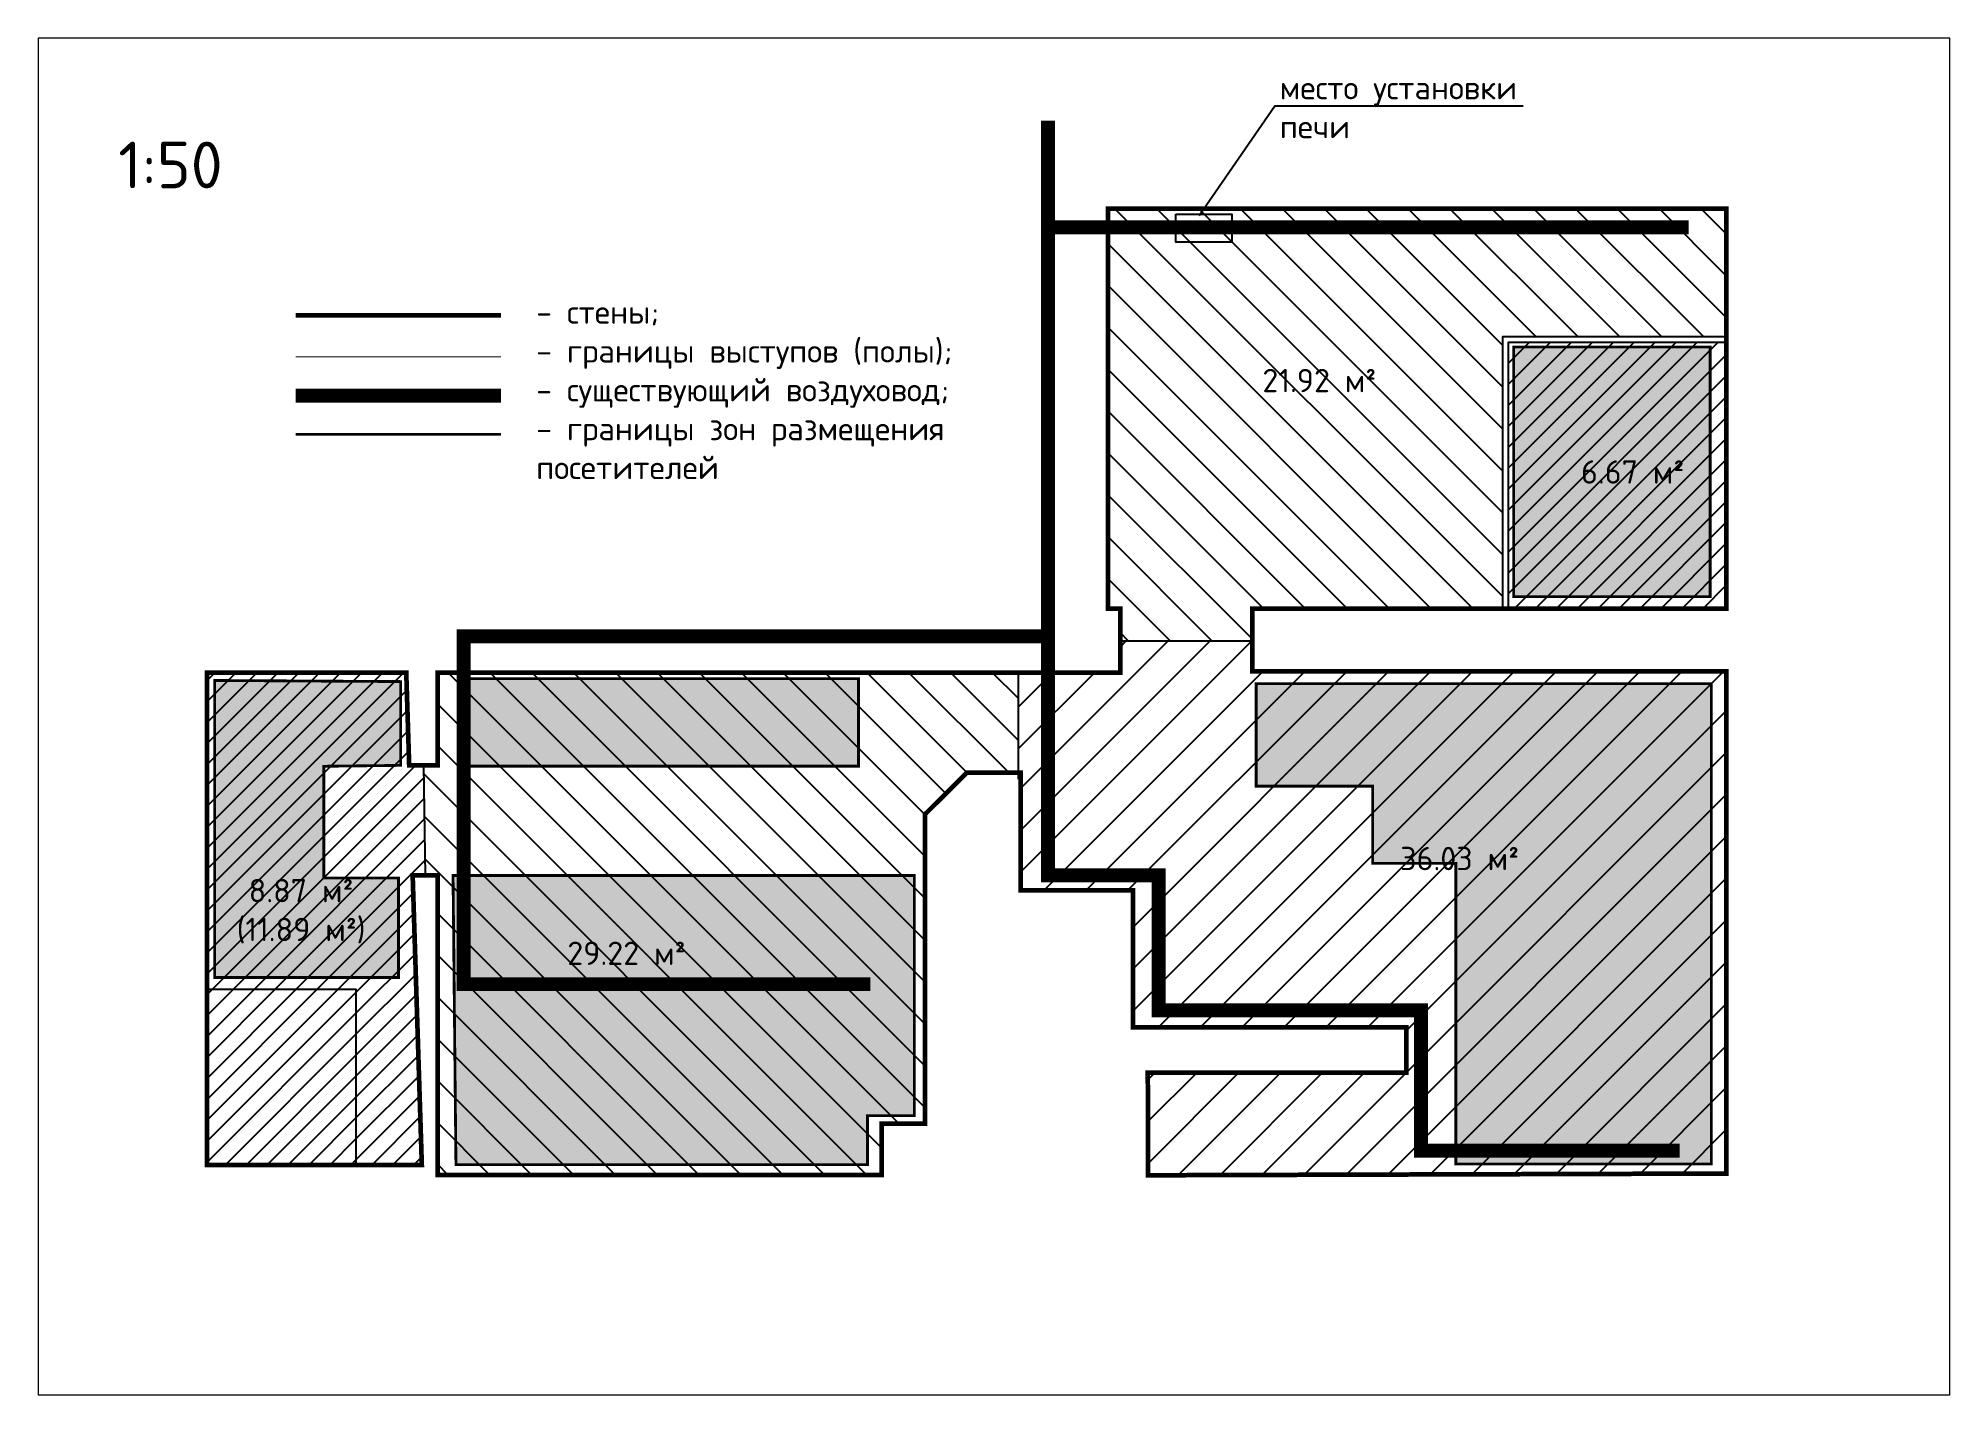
# Paper-space layout '1_50_Подробно' of a CAD drawing. Header units: metres, sheet in millimetres. Extents: x 3 to 413, y 1 to 292.
# The model-space entities are those that its viewports show. They can reach past a viewport. Long polylines and large blocks are cut down to what shows.
import ezdxf

# ---------------------------------------------------------------- set-up
doc = ezdxf.new("R2010")
doc.units = ezdxf.units.M
doc.linetypes.add('DASHED2', pattern=[0.375, 0.25, -0.125])
doc.layers.add('Пвышенные', color=142, linetype='Continuous')
doc.layers.add('Стены', color=230, linetype='Continuous')
doc.styles.add('Роман', font='isocpeur.ttf', dxfattribs={"height": 100})
pattern_1 = [(135, (-32.24, 1192.48), (-224.5064, -224.5064), [])]
pattern_2 = [(45, (-32.24, 1192.48), (-112.2532, 112.2532), [])]

msp = doc.modelspace()

# ---------------------------------------------------------------- hatches: boundary and pattern name
at = {"true_color": 0xfecc66}
h = msp.add_hatch(dxfattribs=at)
h.set_pattern_fill('ANSI31', color=31, scale=100, angle=90)
h.set_pattern_definition(pattern_1)
h.paths.add_polyline_path([(126351.3109, -25414.9102), (128747.3109, -25414.9102), (128747.3109, -24044.9102), (122118.3109, -24044.9102), (122118.3109, -28333.9102), (122250.3109, -28333.9102), (122250.3109, -28676.7656), (123665.3109, -28676.7656), (123665.3109, -28333.9102), (126351.3109, -28333.9102)])
at = {"true_color": 0xfecc66, "transparency": 33554508}
h = msp.add_hatch(color=31, dxfattribs=at)
h.dxf.hatch_style = 1
h.paths.add_polyline_path([(114533.8199, -29114.4561), (112539.5528, -29102.7308), (112539.5528, -32288.0912), (114510.5639, -32288.0912), (114510.5639, -31220.075), (113708.9134, -31220.075), (113708.9134, -30022.737), (114533.8199, -30013.094)])
h.paths.add_polyline_path([(119441.9757, -29083.2154), (115209.3075, -29083.2154), (115209.3075, -30021.4104), (119441.9757, -30021.4104)])
h.paths.add_polyline_path([(120040.5327, -31193.3548), (115094.7767, -31193.3548), (115126.0863, -34295.6529), (119538.2735, -34295.6529), (119538.2735, -33769.8292), (120040.5327, -33769.8292)])
h.paths.add_polyline_path([(128585.7183, -29136.5723), (123706.4495, -29136.5723), (123706.4495, -30236.1092), (124955.048, -30236.1092), (124955.048, -31063.7271), (125846.6772, -31063.7271), (125846.6772, -34287.8574), (128585.7183, -34287.8574)])
h.paths.add_polyline_path([(128573.4568, -25526.8844), (126466.2557, -25526.8844), (126466.2557, -28204.4403), (128573.4568, -28204.4403)])
at = {"true_color": 0xfecc66}
h = msp.add_hatch(dxfattribs=at)
h.set_pattern_fill('ANSI31', color=31, scale=50)
h.set_pattern_definition(pattern_2)
h.paths.add_polyline_path([(128747.3109, -25474.9102), (126411.3109, -25474.9102), (126411.3109, -28333.9102), (128747.3109, -28333.9102)], flags=17)
h = msp.add_hatch(dxfattribs=at)
h.set_pattern_fill('ANSI31', color=31, scale=100)
h.set_pattern_definition([(45, (-32.24, 1192.48), (-224.5064, 224.5064), [])])
h.paths.add_polyline_path([(128747.3109, -29003.9102), (123665.3109, -29003.9102), (123665.3109, -28676.7656), (122250.3109, -28676.7656), (122250.3109, -29019.621), (121154.0734, -29019.621), (121154.0734, -30092.9102), (121181.3109, -30092.9102), (121181.3109, -31352.9102), (122387.3109, -31352.9102), (122387.3109, -32820.9102), (125317.3109, -32820.9102), (125317.3109, -33306.9102), (122544.3109, -33306.9102), (122547.0059, -34408.453), (128747.3109, -34389.9102)])
h = msp.add_hatch(dxfattribs=at)
h.set_pattern_fill('ANSI31', color=31, scale=50)
h.set_pattern_definition(pattern_2)
h.paths.add_polyline_path([(114777.478, -30013.094), (114624.645, -30013.094), (114593.2167, -29019.621), (112457.2167, -29019.621), (112457.2167, -32416.621), (114057.2167, -32416.621), (114057.2167, -34298.621), (114760.2167, -34298.621), (114661.9823, -31193.3548), (114796.1466, -31193.3548)])
h = msp.add_hatch(dxfattribs=at)
h.set_pattern_fill('ANSI31', color=31, scale=100, angle=90)
h.set_pattern_definition(pattern_1)
h.paths.add_polyline_path([(120155.3109, -30537.621), (120603.3109, -30092.9102), (121154.0734, -30092.9102), (121154.0734, -29019.621), (114930.3109, -29019.621), (114930.3109, -30013.094), (114777.478, -30013.094), (114796.1466, -31193.3548), (114930.3109, -31193.3548), (114930.3109, -34405.621), (119689.3109, -34405.621), (119689.3109, -33855.621), (120155.3109, -33855.621)])
h = msp.add_hatch(dxfattribs=at)
h.set_pattern_fill('ANSI31', color=31, scale=50)
h.set_pattern_definition(pattern_2)
h.paths.add_polyline_path([(114057.2167, -32416.621), (112457.2167, -32416.621), (112457.2167, -34298.621), (114057.2167, -34298.621)], flags=17)

# ---------------------------------------------------------------- linework, layer by layer
at = {"flags": 128}
for points in [[(126568.5195, -22945.3297), (123906.1421, -22945.3297), (123095.7032, -24120.9633)], [(122250.3109, -28676.7656), (123665.3109, -28676.7656)], [(121154.0734, -29019.621), (121154.0734, -30159.9851)], [(114777.478, -30013.094), (114796.1466, -31193.3548)]]:
    msp.add_lwpolyline(points, dxfattribs=at)
at = {"transparency": 33554559, "const_width": 150, "flags": 128}
for points in [[(121472.6024, -23100.144), (121472.6024, -31192.7538), (122661.1063, -31192.7538), (122661.1063, -32639.207), (125473.262, -32639.207), (125473.262, -34145.8437), (128247.8113, -34145.8437)], [(121472.6024, -24243.397), (128342.5289, -24243.397)], [(115607.4779, -26047.7228), (113407.4779, -26047.7228)], [(121472.6024, -28628.7851), (115209.3075, -28628.7851), (115209.3075, -32359.1278), (119570.5985, -32359.1278)]]:
    msp.add_lwpolyline(points, dxfattribs=at)
msp.add_lwpolyline([(122845.0592, -24102.7948), (123445.0592, -24102.7948), (123445.0592, -24402.7948), (122845.0592, -24402.7948)], close=True)
at = {"color": 181, "linetype": 'DASHED2', "ltscale": 15, "const_width": 30, "flags": 128}
for points in [[(126466.2557, -25526.8844), (128573.4568, -25526.8844), (128573.4568, -28204.4403), (126466.2557, -28204.4403)], [(123706.4495, -29136.5723), (123706.4495, -30236.1092), (124955.048, -30236.1092), (124955.048, -31063.7271), (125846.6772, -31063.7271), (125846.6772, -34287.8574), (128585.7183, -34287.8574), (128585.7183, -29136.5723)]]:
    msp.add_lwpolyline(points, close=True, dxfattribs=at)
for points in [[(115607.4779, -26463.6244), (113407.4779, -26463.6244)], [(112539.5528, -29102.7308), (112539.5528, -32288.0912), (114510.5639, -32288.0912), (114510.5639, -31220.075), (113708.9134, -31220.075), (113708.9134, -30022.737), (114533.8199, -30013.094), (114533.8199, -29114.4561), (112539.5528, -29102.7308)], [(115209.3075, -29083.2154), (115209.3075, -30021.4104), (119441.9757, -30021.4104), (119441.9757, -29083.2154), (115209.3075, -29083.2154)], [(115094.7767, -31193.3548), (120040.5327, -31193.3548), (120040.5327, -33769.8292), (119538.2735, -33769.8292), (119538.2735, -34295.6529), (115126.0863, -34295.6529), (115094.7767, -31193.3548)]]:
    msp.add_lwpolyline(points, dxfattribs=at)
at = {"color": 252, "true_color": 0x939598, "flags": 128}
msp.add_lwpolyline([(114057.2167, -34298.621), (114057.2167, -32416.621), (112457.2167, -32416.621)], dxfattribs=at)
at = {"layer": 'Пвышенные', "const_width": 10, "flags": 128}
msp.add_lwpolyline([(115607.4779, -25631.8213), (113407.4779, -25631.8213)], dxfattribs=at)
at = {"layer": 'Стены', "const_width": 50, "flags": 128}
for points in [[(120603.3109, -30092.9102), (121181.3109, -30092.9102), (121181.3109, -31352.9102), (122387.3109, -31352.9102), (122387.3109, -32820.9102), (125317.3109, -32820.9102), (125317.3109, -33306.9102), (122544.3109, -33306.9102), (122547.0059, -34408.453), (128747.3109, -34389.9102), (128747.3109, -29003.9102), (123665.3109, -29003.9102), (123665.3109, -28333.9102), (128747.3109, -28333.9102), (128747.3109, -24044.9102), (122118.3109, -24044.9102), (122118.3109, -28333.9102), (122250.3109, -28333.9102), (122250.3109, -29019.621), (114930.3109, -29019.621), (114930.3109, -30013.094), (114624.645, -30013.094), (114593.2167, -29019.621), (112457.2167, -29019.621), (112457.2167, -34298.621), (114760.2167, -34298.621), (114661.9823, -31193.3548), (114930.3109, -31193.3548), (114930.3109, -34405.621), (119689.3109, -34405.621), (119689.3109, -33855.621), (120155.3109, -33855.621), (120155.3109, -30537.621), (120603.3109, -30092.9102)], [(115607.4779, -25189.0743), (113407.4779, -25189.0743)]]:
    msp.add_lwpolyline(points, dxfattribs=at)
at = {"layer": 'Стены', "flags": 128}
for points in [[(126351.3109, -28333.9102), (126351.3109, -25414.9102), (128747.3109, -25414.9102)], [(126411.3109, -28333.9102), (126411.3109, -25474.9102), (128747.3109, -25474.9102)]]:
    msp.add_lwpolyline(points, dxfattribs=at)

# ---------------------------------------------------------------- texts
at = {"char_height": 250, "style": 'Роман'}
for s, width, insert, attachment_point in [('место установки печи', 3187.493934, (123958.8286, -22954.9446), 4), ('- стены;\\P- границы выступов (полы);\\P- существующий воздуховод;\\P- границы зон размещения посетителей', 4664.383449, (115986.3849, -25985.6173), 4), ('21.92 м²', 1653.956564, (124383.4746, -25886.7015), 5), ('6.67 м²', 1653.956564, (127743.1224, -26866.7369), 5), ('36.03 м²', 1653.956564, (125887.8044, -31012.1072), 5), ('8.87 м²\\P(11.89 м²)', 1653.956564, (113465.4229, -31576.58), 5), ('29.22 м²', 1653.956564, (116953.9226, -32027.9034), 5)]:
    msp.add_mtext_dynamic_manual_height_columns(s, width=width, gutter_width=650, heights=[0], dxfattribs=dict(at, insert=insert, attachment_point=attachment_point))

psp = doc.layouts.new('1_50_Подробно')

# ---------------------------------------------------------------- texts
at = {"insert": (20.22, 270), "char_height": 10, "attachment_point": 1, "style": 'Роман'}
psp.add_mtext_dynamic_manual_height_columns('1:50', width=71.6157, gutter_width=650, heights=[0], dxfattribs=at)

# ---------------------------------------------------------------- viewports
at = {"layer": '0', "view_target_point": (370776.4268, 310629.5698)}
psp.add_viewport(center=(208.01, 146.72), size=(409.92, 290.9204), view_center_point=(-249881.3885, -340118.7406), view_height=14546.018756, dxfattribs=at)

doc.saveas('drawing.dxf')
